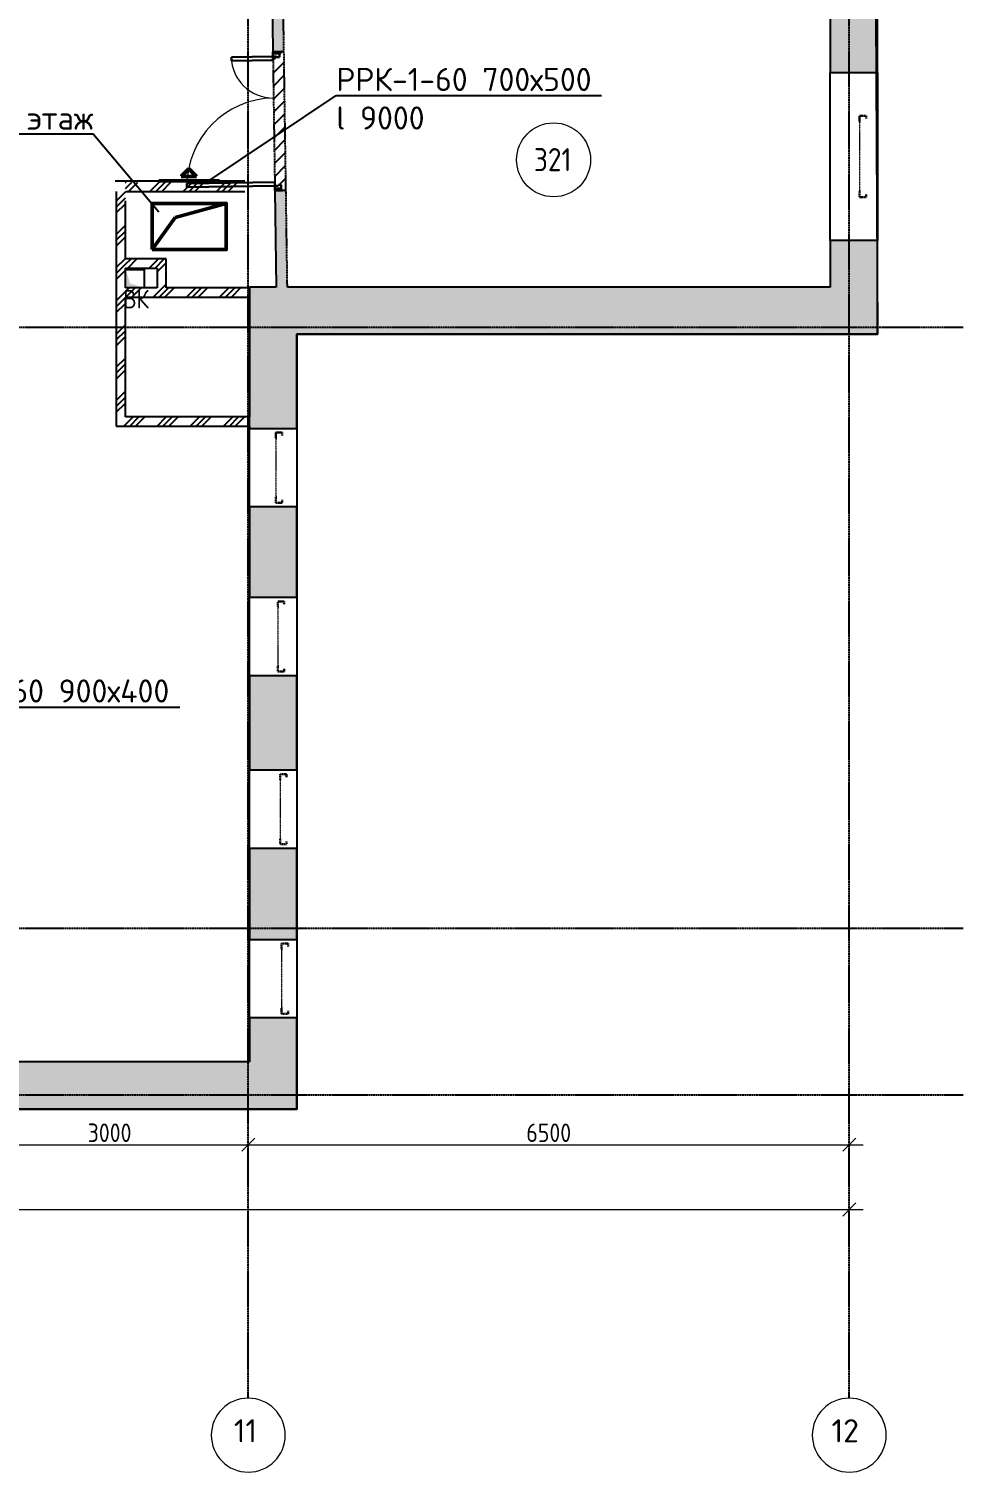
# Model space of a CAD drawing. Header units: millimetres. Extents: x -99936 to 523262, y -63190 to 327013.
# Drawn here: x 263014 to 273119, y -3626 to 11984 of the extents above; entities that cross this region are included whole.
import ezdxf
from ezdxf import colors
from ezdxf.entities.mleader import LeaderData, LeaderLine
from ezdxf.math import Vec2, Vec3

# ---------------------------------------------------------------- set-up
doc = ezdxf.new("R2010")
doc.units = ezdxf.units.MM
for name, pattern in [('ADSK_Линия сетки', [25, 20, -2.5, 0, -2.5]), ('ADSK_Сверху', [4.5, 3, -1.5]), ('ADSK_Снесено', [4.5, 3, -1.5])]:
    doc.linetypes.add(name, pattern=pattern)
for name, color, linetype, lineweight, true_color in [('_ Окна', 5, 'Continuous', 30, 0x0000ff), ('Линии', 7, 'Continuous', 9, 0x00a600), ('Стены внутренние', 5, 'Continuous', 18, 0x0000ff), ('Стены наружные', 1, 'ADSK_Снесено', 18, 0xff0000)]:
    doc.layers.add(name, color=color, linetype=linetype, lineweight=lineweight, true_color=true_color)
for name, color, linetype, lineweight in [('Аннотация', 7, 'Continuous', 9), ('Двери', 251, 'Continuous', 18), ('Марки помещений', 7, 'Continuous', 20), ('Окна', 251, 'Continuous', 18), ('Оси', 7, 'Continuous', 9), ('ПОДПОР', 1, 'Continuous', 50), ('Узлы', 7, 'Continuous', 18)]:
    doc.layers.add(name, color=color, linetype=linetype, lineweight=lineweight)
doc.styles.add('GOST Common_1', font='GOST Common_0.ttf', dxfattribs={"width": 0.9, "height": 200})
doc.styles.add('GOST Common_2', font='GOST Common_0.ttf', dxfattribs={"width": 0.9, "height": 250})
doc.styles.add('ISOCPEUR', font='isocpeur.ttf', dxfattribs={"height": 250})
doc.dimstyles.new('ADSK_Основной_2_5_мм', dxfattribs={"dimscale": 304.8, "dimtxt": 251.428749, "dimasz": 0.463911, "dimexe": 0.492126, "dimexo": 0.492126, "dimgap": 0.098425, "dimtad": 1, "dimdec": 1, "dimrnd": 0.1, "dimdsep": 46, "dimtxsty": 'GOST Common_1', "dimblk1": 'OBLIQUE', "dimblk2": 'OBLIQUE', "dimsah": 1, "dimcen": 0.09, "dimdle": 0.492126, "dimazin": 2, "dimtfac": 1, "dimtdec": 4, "dimtix": 1, "dimtmove": 0, "dimatfit": 3, "dimfxl": 1, "dimtvp": 1, "dimtfill": 1, "dimtolj": 1, "dimtzin": 0, "dimlwd": 20, "dimlwe": 20, "dimarcsym": 2})
pattern_1 = [(45, (215977.25, 150), (-179.6051, 179.6051), []), (45, (216040.75, 150), (0, 359.2102), []), (45, (215913.75, 150), (0, 359.2102), [])]

# ---------------------------------------------------------------- blocks, each defined once
blk = doc.blocks.new('Витраж-тент со смещением вовне - 60мм 30 сдвиг-1466942-03 План 3-го этажа')
at = {"layer": '_ Окна', "color": 161, "linetype": 'ADSK_Сверху', "true_color": 0xaaaaff}
for p, q in [((-440, 25), (-440, -45)), ((-440, 25), (-410, 25)), ((-440, -45), (-440, 25)), ((440, 25), (410, 25)), ((440, -45), (440, 25)), ((440, -45), (440, 25)), ((-380, -45), (-440, -45)), ((-380, -35), (-380, -45)), ((380, -35), (380, -45)), ((380, -45), (440, -45))]:
    blk.add_line(p, q, dxfattribs=at)
at = {"layer": 'Окна', "color": 161, "linetype": 'ADSK_Сверху', "true_color": 0xaaaaff}
blk.add_line((-380, -45), (380, -45), dxfattribs=at)
blk = doc.blocks.new('Витраж-тент со смещением вовне - 60мм 30 сдвиг-1466964-03 План 3-го этажа')
at = {"layer": '_ Окна', "color": 161, "linetype": 'ADSK_Сверху', "true_color": 0xaaaaff}
for p, q in [((-379, 25), (-379, -45)), ((-379, 25), (-349, 25)), ((-379, -45), (-379, 25)), ((379, 25), (349, 25)), ((379, -45), (379, 25)), ((379, -45), (379, 25)), ((-319, -45), (-379, -45)), ((-319, -35), (-319, -45)), ((319, -35), (319, -45)), ((319, -45), (379, -45))]:
    blk.add_line(p, q, dxfattribs=at)
at = {"layer": 'Окна', "color": 161, "linetype": 'ADSK_Сверху', "true_color": 0xaaaaff}
blk.add_line((-319, -45), (319, -45), dxfattribs=at)
blk = doc.blocks.new('AC_Дверь_Двупольная - Д-28п 1500х2200h-V211-03 План 3-го этажа')
at = {"layer": 'Двери', "lineweight": 30}
for p, q in [((-700, 1010), (-660, 1010)), ((-700, 60), (-700, 1010)), ((-660, 1010), (-660, 60)), ((700, 510), (660, 510)), ((660, 510), (660, 60)), ((700, 60), (700, 510)), ((-750, 60), (-730, 60)), ((-750, -10), (-750, 60)), ((-730, 60), (-700, 60)), ((-730, -10), (-730, 60)), ((-730, 60), (-730, -10)), ((-660, 60), (-700, 60)), ((-700, 60), (-700, 20)), ((-700, 20), (-690, 20)), ((-690, 20), (-690, -10)), ((660, 60), (700, 60)), ((700, 20), (690, 20)), ((690, 20), (690, -10)), ((730, 60), (700, 60)), ((700, 60), (700, 20)), ((730, -10), (730, 60)), ((750, 60), (730, 60)), ((730, 60), (730, -10)), ((750, -10), (750, 60)), ((-730, -10), (-750, -10)), ((-690, -10), (-730, -10)), ((690, -10), (730, -10)), ((730, -10), (750, -10))]:
    blk.add_line(p, q, dxfattribs=at)
at = {"layer": 'Двери'}
for centre, radius, start, end in [((-700, 60), 950, 360, 90), ((700, 60), 450, 90, 180)]:
    blk.add_arc(centre, radius, start, end, dxfattribs=at)
blk = doc.blocks.new('Ось сетки - Круг_Ø8 мм-6577-03 План 3-го этажа')
at = {"layer": 'Оси', "lineweight": 20}
for start, end in [(360, 180), (180, 360)]:
    blk.add_arc((0, 0), 4, start, end, dxfattribs=at)
blk = doc.blocks.new('ADSK_Марка_Помещение_ОдноЗначение - Номер-247393-03 План 3-го этажа')
at = {"layer": 'Марки помещений'}
blk.add_circle((0, 0), 4, dxfattribs=at)
blk = doc.blocks.new('_Oblique')
at = {"color": 0, "linetype": 'ByBlock', "lineweight": -2}
blk.add_line((-0.5, -0.5), (0.5, 0.5), dxfattribs=at)
blk = doc.blocks.new('*D1599')
at = {"color": 0, "lineweight": 20, "transparency": 16777216}
for p, q in [((262237, -85), (265537, -85)), ((262387, -135), (262387, -235)), ((265387, -135), (265387, -235))]:
    blk.add_line(p, q, dxfattribs=at)
at = {"layer": 'Defpoints', "color": 0, "transparency": 16777216}
for p in [(262387, 15), (265387, 15), (265387, -85)]:
    blk.add_point(p, dxfattribs=at)
at = {"color": 0, "lineweight": 20, "transparency": 16777216, "xscale": 141.4, "yscale": 141.4, "zscale": 141.4, "rotation": 180}
blk.add_blockref('_Oblique', (262387, -85), dxfattribs=at)
at = {"color": 0, "lineweight": 20, "transparency": 16777216, "xscale": 141.4, "yscale": 141.4, "zscale": 141.4}
blk.add_blockref('_Oblique', (265387, -85), dxfattribs=at)
at = {"color": 0, "lineweight": 25, "transparency": 16777216, "insert": (263887, 45), "char_height": 200, "width": 756.84, "attachment_point": 5, "style": 'GOST Common_1', "bg_fill": 3, "box_fill_scale": 1.1, "bg_fill_color": 256, "bg_fill_true_color": 13158600, "bg_fill_transparency": 0}
blk.add_mtext('\\A1;3000', dxfattribs=at)
blk = doc.blocks.new('*D1600')
at = {"color": 0, "lineweight": 20, "transparency": 16777216}
for p, q in [((265237, -85), (272037, -85)), ((265387, -135), (265387, -235)), ((271887, -135), (271887, -235))]:
    blk.add_line(p, q, dxfattribs=at)
at = {"layer": 'Defpoints', "color": 0, "transparency": 16777216}
for p in [(265387, 15), (271887, 15), (271887, -85)]:
    blk.add_point(p, dxfattribs=at)
at = {"color": 0, "lineweight": 20, "transparency": 16777216, "xscale": 141.4, "yscale": 141.4, "zscale": 141.4, "rotation": 180}
blk.add_blockref('_Oblique', (265387, -85), dxfattribs=at)
at = {"color": 0, "lineweight": 20, "transparency": 16777216, "xscale": 141.4, "yscale": 141.4, "zscale": 141.4}
blk.add_blockref('_Oblique', (271887, -85), dxfattribs=at)
at = {"color": 0, "lineweight": 25, "transparency": 16777216, "insert": (268637, 45), "char_height": 200, "width": 756.84, "attachment_point": 5, "style": 'GOST Common_1', "bg_fill": 3, "box_fill_scale": 1.1, "bg_fill_color": 256, "bg_fill_true_color": 13158600, "bg_fill_transparency": 0}
blk.add_mtext('\\A1;6500', dxfattribs=at)
blk = doc.blocks.new('*D1608')
at = {"color": 0, "lineweight": 20, "transparency": 16777216}
for p, q in [((209887, -785), (272037, -785)), ((210037, -835), (210037, -935)), ((271887, -835), (271887, -935))]:
    blk.add_line(p, q, dxfattribs=at)
at = {"layer": 'Defpoints', "color": 0, "transparency": 16777216}
for p in [(210037, -685), (271887, -685), (271887, -785)]:
    blk.add_point(p, dxfattribs=at)
at = {"color": 0, "lineweight": 20, "transparency": 16777216, "xscale": 141.4, "yscale": 141.4, "zscale": 141.4, "rotation": 180}
blk.add_blockref('_Oblique', (210037, -785), dxfattribs=at)
at = {"color": 0, "lineweight": 20, "transparency": 16777216, "xscale": 141.4, "yscale": 141.4, "zscale": 141.4}
blk.add_blockref('_Oblique', (271887, -785), dxfattribs=at)
at = {"color": 0, "lineweight": 25, "transparency": 16777216, "insert": (240962, -655), "char_height": 200, "width": 889.8, "attachment_point": 5, "style": 'GOST Common_1', "bg_fill": 3, "box_fill_scale": 1.1, "bg_fill_color": 256, "bg_fill_true_color": 13158600, "bg_fill_transparency": 0}
blk.add_mtext('\\A1;61850', dxfattribs=at)

msp = doc.modelspace()

# ---------------------------------------------------------------- hatches: boundary and pattern name
at = {"layer": 'Стены внутренние', "lineweight": 25, "true_color": 0x636466}
h = msp.add_hatch(color=251, dxfattribs=at)
h.paths.add_polyline_path([(265810.168, 9192.302), (265794.995, 10238.516), (265675.008, 10236.775), (265690.156, 9192.302)])
h.paths.add_polyline_path([(265653.256, 11736.618), (265773.243, 11738.358), (265758.331, 12766.554), (265638.344, 12764.814), (265653.241, 11737.633)])
at = {"layer": 'Стены внутренние', "linetype": 'ADSK_Снесено', "lineweight": 25, "true_color": 0x636466}
h = msp.add_hatch(dxfattribs=at)
h.set_pattern_fill('FP_4', color=251, style=0, pattern_type=2)
h.set_pattern_definition([(45, (215977.25, 150), (-70.71068, 70.71068), [])])
h.paths.add_polyline_path([(265745.001, 10237.79), (265794.995, 10238.516), (265773.243, 11738.358), (265723.248, 11737.633), (265723.539, 11677.631), (265694.115, 11677.639), (265693.977, 11687.203), (265653.981, 11686.623), (265674.718, 10286.776), (265714.279, 10287.35), (265714.279, 10297.351), (265744.13, 10297.784), (265744.711, 10257.788)])
at = {"layer": 'Стены внутренние', "lineweight": 25, "true_color": 0x636466}
h = msp.add_hatch(dxfattribs=at)
h.set_pattern_fill('FP_3', color=251, style=0, pattern_type=2)
h.set_pattern_definition([(45, (215977.25, 250), (-179.6051, 179.6051), []), (45, (216040.75, 250), (0, 359.2102), []), (45, (215913.75, 250), (0, 359.2102), [])])
h.paths.add_polyline_path([(265346.797, 10224.775), (265348.478, 10224.775), (265348.336, 10324.775), (264060.099, 10324.775), (264060.099, 10224.775)])
h = msp.add_hatch(dxfattribs=at)
h.set_pattern_fill('FP_1', color=251, style=0, pattern_type=2)
h.set_pattern_definition(pattern_1)
h.paths.add_polyline_path([(263960.099, 7786.788), (264060.099, 7786.788), (264060.099, 10224.775), (263960.099, 10224.775), (263960.099, 8446.104)])
h = msp.add_hatch(dxfattribs=at)
h.set_pattern_fill('FP_1', color=251, style=0, pattern_type=2)
h.set_pattern_definition(pattern_1)
h.paths.add_polyline_path([(264500.099, 9397.404), (264500.099, 9497.404), (264060.099, 9497.404), (264060.099, 9397.404), (264400.099, 9397.404)])
h = msp.add_hatch(dxfattribs=at)
h.set_pattern_fill('FP_1', color=251, style=0, pattern_type=2)
h.set_pattern_definition(pattern_1)
h.paths.add_polyline_path([(264400.099, 9182.358), (264500.099, 9182.358), (264500.099, 9397.404), (264400.099, 9397.404), (264400.099, 9359.071)])
h = msp.add_hatch(dxfattribs=at)
h.set_pattern_fill('FP_1', color=251, style=0, pattern_type=2)
h.set_pattern_definition(pattern_1)
h.paths.add_polyline_path([(264937.918, 9082.358), (265400.655, 9082.358), (265400.655, 9182.358), (264060.099, 9182.358), (264060.099, 9082.358), (264260.099, 9082.358)])
h = msp.add_hatch(dxfattribs=at)
h.set_pattern_fill('FP_1', color=251, style=0, pattern_type=2)
h.set_pattern_definition(pattern_1)
h.paths.add_polyline_path([(264937.918, 7686.788), (265400.655, 7686.788), (265400.655, 7786.788), (263960.099, 7786.788), (263960.099, 7686.788), (264060.099, 7686.788)])
at = {"layer": 'Стены наружные', "linetype": 'Continuous', "lineweight": 25, "true_color": 0x636466}
h = msp.add_hatch(color=251, dxfattribs=at)
h.paths.add_polyline_path([(271852.658, 9192.302), (272191.204, 9192.302), (272191.204, 9694.167), (271681.204, 9694.167), (271681.204, 9192.302), (271852.197, 9192.302)])
h.paths.add_polyline_path([(271945.103, 11514.167), (272191.204, 11514.167), (272191.204, 12485.743), (271681.204, 12485.743), (271681.204, 11514.167), (271852.658, 11514.167)])
h.paths.add_polyline_path([(271837.675, 13335.743), (272191.204, 13335.743), (272191.204, 14340.895), (271681.204, 14340.895), (271681.204, 13335.743)])
h.paths.add_polyline_path([(271852.658, 15190.895), (272191.204, 15190.895), (272191.204, 16193.2), (271681.204, 16193.2), (271681.204, 15190.895), (271831.173, 15190.895)])
h.paths.add_polyline_path([(271852.658, 17043.2), (272191.204, 17043.2), (272191.204, 18049.21), (271681.204, 18049.21), (271681.204, 17043.2), (271824.681, 17043.2)])
h.paths.add_polyline_path([(271814.776, 19869.21), (272191.204, 19869.21), (272191.204, 21011.19), (271681.204, 21013.545), (271681.204, 19869.21)])
h = msp.add_hatch(color=251, dxfattribs=at)
h.paths.add_polyline_path([(265692.428, 300.232), (265910.655, 300.232), (265910.655, 1286.667), (265400.655, 1286.667), (265400.655, 300.232), (265594.433, 300.232)])
h.paths.add_polyline_path([(265583.563, 2136.667), (265910.655, 2136.667), (265910.655, 3118.671), (265400.655, 3118.671), (265400.655, 2136.667)])
h.paths.add_polyline_path([(265910.655, 3968.671), (265910.655, 4987.716), (265400.655, 4987.716), (265400.655, 3968.671), (265594.433, 3968.671)])
h.paths.add_polyline_path([(265594.433, 5837.716), (265910.655, 5837.716), (265910.655, 6813.281), (265400.655, 6813.281), (265400.655, 5837.716), (265556.702, 5837.716)])
h.paths.add_polyline_path([(265910.655, 7663.281), (265910.655, 9192.302), (265400.655, 9192.302), (265400.655, 7663.281), (265624.079, 7663.281)])
for points in [[(271852.658, 8682.302), (272191.204, 8682.302), (272191.204, 9192.302), (265910.655, 9192.302), (265910.655, 8682.302), (267273.646, 8682.302)], [(258524.186, 300.232), (265400.655, 300.232), (265400.655, 810.232), (258524.186, 810.232), (258524.186, 638.829)]]:
    msp.add_hatch(color=251, dxfattribs=at).paths.add_polyline_path(points)
at = {"layer": 'Узлы', "lineweight": 25, "true_color": 0x636466}
msp.add_hatch(color=251, dxfattribs=at).paths.add_polyline_path([(264109.597, 9182.358), (264260.099, 9182.358), (264109.597, 9231.855), (264060.099, 9382.358), (264060.099, 9182.358)])

# ---------------------------------------------------------------- linework, layer by layer
at = {"linetype": 'ADSK_Линия сетки', "lineweight": 25}
for p, q in [((204891.03, 8756.788), (273118.973, 8756.788)), ((204891.03, 2256.788), (273118.973, 2256.788)), ((204891.03, 456.788), (273118.973, 456.788))]:
    msp.add_line(p, q, dxfattribs=at)
at = {"layer": 'Линии', "color": 251, "lineweight": 25, "true_color": 0x636466}
for p, q in [((264060.099, 9382.358), (264260.099, 9382.358)), ((264060.099, 9182.358), (264060.099, 9382.358)), ((264260.099, 9382.358), (264260.099, 9182.358)), ((264260.099, 9182.358), (264060.099, 9182.358))]:
    msp.add_line(p, q, dxfattribs=at)
at = {"layer": 'ПОДПОР'}
for p, q in [((264744.338, 10470.771), (264660.229, 10386.662)), ((264828.447, 10386.662), (264744.338, 10470.771)), ((264420.821, 10339.097), (265077.334, 10339.097)), ((264660.229, 10386.662), (264828.447, 10386.662)), ((265148.516, 10097.404), (264597.169, 9944.001)), ((264597.169, 9944.001), (264348.516, 9597.404))]:
    msp.add_line(p, q, dxfattribs=at)
msp.add_lwpolyline([(264348.516, 9597.404), (264348.516, 10097.404), (265148.516, 10097.404), (265148.516, 9597.404)], close=True, dxfattribs=at)
at = {"layer": 'Стены внутренние', "color": 251, "lineweight": 25, "true_color": 0x636466}
for p, q in [((265638.344, 12764.814), (265653.256, 11736.618)), ((265723.248, 11737.633), (265773.243, 11738.358)), ((265348.319, 10336.775), (263948.099, 10336.775)), ((263960.099, 10224.775), (263960.099, 7686.788)), ((264060.099, 10224.775), (265348.478, 10224.775)), ((265675.008, 10236.775), (265690.156, 9192.302)), ((265794.995, 10238.516), (265745.001, 10237.79)), ((264060.099, 9497.404), (264060.099, 10124.775)), ((264500.099, 9497.404), (264060.099, 9497.404)), ((264060.099, 9182.358), (264060.099, 9397.404)), ((264060.099, 9397.404), (264400.099, 9397.404)), ((264400.099, 9397.404), (264400.099, 9182.358)), ((264500.099, 9182.358), (264500.099, 9497.404)), ((264400.099, 9182.358), (264060.099, 9182.358)), ((264060.099, 7786.788), (264060.099, 9082.358)), ((264060.099, 9082.358), (265400.655, 9082.358)), ((265400.655, 9182.358), (264500.099, 9182.358)), ((263960.099, 7686.788), (265400.655, 7686.788)), ((265400.655, 7786.788), (264060.099, 7786.788)), ((265400.655, 7686.788), (265400.655, 7786.788))]:
    msp.add_line(p, q, dxfattribs=at)
at = {"layer": 'Стены внутренние', "color": 251, "linetype": 'ADSK_Снесено', "lineweight": 25, "true_color": 0x636466}
for p, q in [((265810.168, 9192.302), (265758.331, 12766.554)), ((265773.243, 11738.358), (265723.248, 11737.633)), ((265654.561, 11646.627), (265673.703, 10326.766)), ((265745.001, 10237.79), (265794.995, 10238.516))]:
    msp.add_line(p, q, dxfattribs=at)
at = {"layer": 'Стены наружные', "color": 251, "linetype": 'Continuous', "lineweight": 25, "true_color": 0x636466}
for p, q in [((271681.204, 12485.743), (271681.204, 11514.167)), ((272191.204, 11514.167), (272191.204, 12485.743)), ((271681.204, 11514.167), (272191.204, 11514.167)), ((271681.204, 9694.167), (271681.204, 11514.167)), ((272191.204, 11514.167), (272191.204, 9694.167)), ((272191.204, 9694.167), (271681.204, 9694.167)), ((271681.204, 9694.167), (271681.204, 9192.302)), ((272191.204, 8682.302), (272191.204, 9694.167)), ((265690.156, 9192.302), (265400.655, 9192.302)), ((265400.655, 9192.302), (265400.655, 7786.788)), ((271681.204, 9192.302), (265810.168, 9192.302)), ((265910.655, 7663.281), (265910.655, 8682.302)), ((265910.655, 8682.302), (272191.204, 8682.302)), ((265400.655, 7686.788), (265400.655, 7663.281)), ((265400.655, 7663.281), (265910.655, 7663.281)), ((265400.655, 6813.281), (265400.655, 7663.281)), ((265910.655, 7663.281), (265910.655, 6813.281)), ((265910.655, 6813.281), (265400.655, 6813.281)), ((265400.655, 6813.281), (265400.655, 5837.716)), ((265910.655, 5837.716), (265910.655, 6813.281)), ((265400.655, 5837.716), (265910.655, 5837.716)), ((265400.655, 4987.716), (265400.655, 5837.716)), ((265910.655, 5837.716), (265910.655, 4987.716)), ((265910.655, 4987.716), (265400.655, 4987.716)), ((265400.655, 4987.716), (265400.655, 3968.671)), ((265910.655, 3968.671), (265910.655, 4987.716)), ((265400.655, 3968.671), (265910.655, 3968.671)), ((265400.655, 3118.671), (265400.655, 3968.671)), ((265910.655, 3968.671), (265910.655, 3118.671)), ((265910.655, 3118.671), (265400.655, 3118.671)), ((265400.655, 3118.671), (265400.655, 2136.667)), ((265910.655, 2136.667), (265910.655, 3118.671)), ((265400.655, 2136.667), (265910.655, 2136.667)), ((265400.655, 1286.667), (265400.655, 2136.667)), ((265910.655, 2136.667), (265910.655, 1286.667)), ((265910.655, 1286.667), (265400.655, 1286.667)), ((265400.655, 1286.667), (265400.655, 810.232)), ((265910.655, 300.232), (265910.655, 1286.667)), ((265400.655, 810.232), (260714.599, 810.232)), ((258014.186, 300.232), (265910.655, 300.232))]:
    msp.add_line(p, q, dxfattribs=at)

# ---------------------------------------------------------------- block references
at = {"lineweight": 25, "xscale": 99.99999999999993, "yscale": 99.99999999999993, "zscale": 99.99999999999993}
for p in [(265387.165, -3225.794), (271887.165, -3225.794)]:
    msp.add_blockref('Ось сетки - Круг_Ø8 мм-6577-03 План 3-го этажа', p, dxfattribs=at)
at = {"layer": '_ Окна', "color": 251, "linetype": 'ADSK_Сверху', "lineweight": 25, "true_color": 0x636466}
for name, p, rotation in [('Витраж-тент со смещением вовне - 60мм 30 сдвиг-1466942-03 План 3-го этажа', (272044.642, 10604.167), 270.0000000000002), ('Витраж-тент со смещением вовне - 60мм 30 сдвиг-1466964-03 План 3-го этажа', (265729.416, 7238.281), 270.0000000000003), ('Витраж-тент со смещением вовне - 60мм 30 сдвиг-1466964-03 План 3-го этажа', (265751.053, 5412.716), 270.0000000000003), ('Витраж-тент со смещением вовне - 60мм 30 сдвиг-1466964-03 План 3-го этажа', (265775.925, 3543.671), 270.0000000000003), ('Витраж-тент со смещением вовне - 60мм 30 сдвиг-1466964-03 План 3-го этажа', (265792.137, 1711.667), 270.0000000000003)]:
    msp.add_blockref(name, p, dxfattribs=dict(at, rotation=rotation))
at = {"layer": 'Двери', "color": 251, "lineweight": 25, "true_color": 0x636466, "rotation": 90.83089680507334}
msp.add_blockref('AC_Дверь_Двупольная - Д-28п 1500х2200h-V211-03 План 3-го этажа', (265724.126, 10987.567), dxfattribs=at)
at = {"layer": 'Марки помещений', "color": 251, "lineweight": 25, "true_color": 0x636466, "xscale": 99.99999999999993, "yscale": 99.99999999999993, "zscale": 99.99999999999993}
msp.add_blockref('ADSK_Марка_Помещение_ОдноЗначение - Номер-247393-03 План 3-го этажа', (268689.319, 10567.596), dxfattribs=at)

# ---------------------------------------------------------------- texts
at = {"lineweight": 25, "char_height": 250, "attachment_point": 1, "style": 'ISOCPEUR'}
for s, insert, width in [('11', (265231.534, -3053.261), 375.18975), ('12', (271695.984, -3053.261), 461.772)]:
    msp.add_mtext(s, dxfattribs=dict(at, insert=insert, width=width))
at = {"layer": 'Аннотация', "color": 251, "lineweight": 25, "true_color": 0x636466, "insert": (264034.414, 9160.378), "char_height": 200, "width": 360.75937, "attachment_point": 1, "style": 'GOST Common_1'}
msp.add_mtext('ВК', dxfattribs=at)
at = {"layer": 'Марки помещений', "color": 251, "lineweight": 25, "true_color": 0x636466, "insert": (268476.912, 10695.321), "char_height": 250, "width": 526.70869, "attachment_point": 1, "style": 'GOST Common_2'}
msp.add_mtext('321', dxfattribs=at)

# ---------------------------------------------------------------- dimensions: what is measured, and where the dimension line sits
at = {"lineweight": 25}
for base, p1, p2, override, picture, middle in [((265387.165, -84.554), (262387.165, 15.431), (265387.165, 15.431), {"dimpost": '<>', "dimfxl": 3000}, '*D1599', (263887.165, 45.446)), ((271887.165, -784.554), (210037.165, -684.569), (271887.165, -684.569), {"dimpost": '<>', "dimfxl": 61850}, '*D1608', (240962.165, -654.554))]:
    dim = msp.add_linear_dim(base=base, p1=p1, p2=p2, dimstyle='ADSK_Основной_2_5_мм', override=override, dxfattribs=at)
    dim.commit()
    dim.dimension.update_dxf_attribs({"geometry": picture, "text_midpoint": middle})

# ---------------------------------------------------------------- leaders
ml = msp.add_multileader_mtext('Standard')
ml.set_content('РРК-1-60 700х500\\Pl 9000', color=256, style='ISOCPEUR')
ml.set_leader_properties()
ml.build(insert=Vec2(0, 0))
ml.multileader.update_dxf_attribs({"text_left_attachment_type": 6, "text_right_attachment_type": 6, "dogleg_length": 0.36, "arrow_head_size": 0.18})
ctx = ml.context
ctx.base_point, ctx.char_height, ctx.arrow_head_size, ctx.landing_gap_size, ctx.plane_origin = Vec3(266338.752, 11262.283), 250, 0.18, 0.09, Vec3(264960.957, 10339.097)
ctx.left_attachment, ctx.right_attachment = 6, 6
notes = []
notes.append((ctx, [(0, (1, 1, 0), (266338.392, 11262.283), (1, 0), 0.36, [(0, [(264960.957, 10339.097)], 0, [])])]))
ctx.mtext.insert, ctx.mtext.flow_direction = Vec3(266338.842, 11562.283), 5
at = {"ltscale": 10}
ml = msp.add_multileader_mtext('Standard', dxfattribs=at)
ml.set_content('Подъем на 4 этаж', color=256, style='ISOCPEUR')
ml.set_leader_properties()
ml.build(insert=Vec2(0, 0))
ml.multileader.update_dxf_attribs({"text_left_attachment_type": 6, "text_right_attachment_type": 6, "dogleg_length": 0.36, "arrow_head_size": 0.18})
ctx = ml.context
ctx.base_point, ctx.char_height, ctx.arrow_head_size, ctx.landing_gap_size, ctx.plane_origin = Vec3(260771.24, 10843.99), 250, 0.18, 0.09, Vec3(264420.044, 10003.128)
ctx.left_attachment, ctx.right_attachment, ctx.text_align_type = 6, 6, 2
notes.append((ctx, [(1, (1, 1, 0), (263709.28, 10843.99), (-1, 0), 0.36, [(0, [(264420.044, 10003.128)], 0, [])])]))
ctx.mtext.insert, ctx.mtext.alignment, ctx.mtext.flow_direction = Vec3(263708.83, 11143.99), 3, 5
ml = msp.add_multileader_mtext('Standard', dxfattribs=at)
ml.set_content('РРК-1D-60 900х400\\Pl 10000', color=256, style='ISOCPEUR')
ml.set_leader_properties()
ml.build(insert=Vec2(0, 0))
ml.multileader.update_dxf_attribs({"text_left_attachment_type": 6, "text_right_attachment_type": 6, "dogleg_length": 0.36, "arrow_head_size": 0.18})
ctx = ml.context
ctx.base_point, ctx.char_height, ctx.arrow_head_size, ctx.landing_gap_size, ctx.plane_origin = Vec3(261540.752, 4648.127), 250, 0.18, 0.09, Vec3(264727.931, 5368.035)
ctx.left_attachment, ctx.right_attachment = 6, 6
notes.append((ctx, [(1, (1, 1, 0), (261540.392, 4648.127), (1, 0), 0.36, [(0, [(260716.599, 5368.035)], 0, [])])]))
ctx.mtext.insert, ctx.mtext.flow_direction = Vec3(261540.842, 4948.127), 5
for ctx, leaders in notes:
    for number, flags, end, landing, length, lines in leaders:
        leader = LeaderData()
        leader.index, (leader.has_last_leader_line, leader.has_dogleg_vector, leader.attachment_direction) = number, flags
        leader.last_leader_point, leader.dogleg_vector, leader.dogleg_length = Vec3(end), Vec3(landing), length
        for number, points, colour, breaks in lines:
            line = LeaderLine()
            line.index, line.vertices, line.color, line.breaks = number, Vec3.list(points), colors.encode_raw_color(colour), breaks
            leader.lines.append(line)
        ctx.leaders.append(leader)

# ---------------------------------------------------------------- next in the draw order: dimensions: what is measured, and where the dimension line sits
at = {"lineweight": 25}
dim = msp.add_linear_dim(base=(271887.165, -84.554), p1=(265387.165, 15.431), p2=(271887.165, 15.431), dimstyle='ADSK_Основной_2_5_мм', override={"dimpost": '<>', "dimfxl": 6500}, dxfattribs=at)
dim.commit()
dim.dimension.update_dxf_attribs({"geometry": '*D1600', "text_midpoint": (268637.165, 45.446)})

# ---------------------------------------------------------------- next in the draw order: linework, layer by layer
at = {"linetype": 'ADSK_Линия сетки', "lineweight": 25}
for p, q in [((265387.165, -2825.794), (265387.165, 44684.787)), ((271887.165, -2825.794), (271887.165, 44684.787))]:
    msp.add_line(p, q, dxfattribs=at)
at = {"color": 251, "lineweight": 25, "true_color": 0x636466}
msp.add_lwpolyline([(262010.466, 21084.059), (262010.466, 43909.207), (272009.872, 43909.207), (272191.204, 8682.302), (265910.655, 8682.302), (265910.655, 300.232), (258014.186, 300.232), (258014.186, 2256.788), (247213.228, 2336.478), (247313.65, 2335.737), (247313.65, -2582.567), (234949.898, -2582.567), (234949.898, 2336.478), (224250.252, 2336.478), (224250.252, 422.021), (216267.753, 456.788), (216267.753, 8679.252)], dxfattribs=at)

doc.saveas('drawing.dxf')
